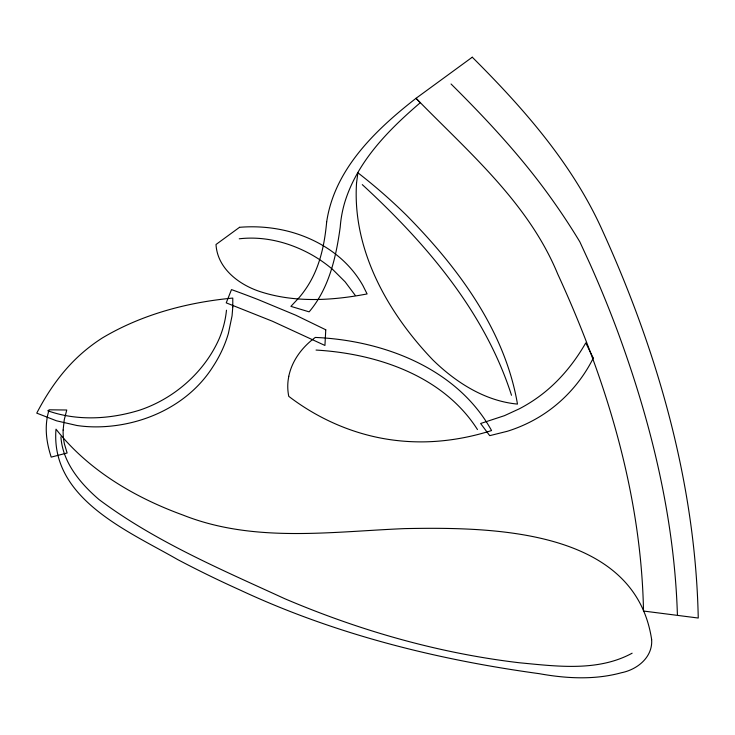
<?xml version="1.0" encoding="UTF-8"?>
<svg xmlns="http://www.w3.org/2000/svg" width="735" height="735" viewBox="0 0 735 735"><rect width="100%" height="100%" fill="white"/><g stroke="black" fill="none" stroke-linecap="round" stroke-linejoin="round"><path stroke-width="1.1" d="M632.137 653.194C597.831 671.891 556.753 666.287 519.507 662.777C438.575 653.24 359.58 630.575 284.693 598.685C221.116 569.432 155.287 541.612 98.959 499.506C80.345 483.446 62.567 462.444 60.922 436.847M239.242 238.802C264.508 235.852 290.215 242.596 312.164 255.045A140.789 123.609 -7.6 0 1 333.139 269.892L345.128 281.836L355.106 295.185M316.05 350.062C376.926 353.599 443.233 375.787 477.474 429.562M47.711 410.764C77.313 421.238 110.085 419.317 139.751 410.121C174.397 398.517 204.707 371.919 219.388 338.247A121.404 106.593 -7.6 0 0 226.472 310.207M362.281 184.614C425.74 243.037 484.815 311.833 511.505 395.283M451.051 83.992C488.261 120.917 524.073 159.541 554.19 202.575A794.765 697.791 -7.6 0 1 579.86 241.879L589.966 263.847A1442.869 1266.818 -7.6 0 1 617.804 331.908C651.136 422.487 674.39 517.679 677.394 614.469M63.127 430.058L63.118 432.777A75.54 66.315 -7.6 0 0 64.45 444.087L67.124 452.999L51.202 457.115C47.674 446.301 45.524 434.872 46.461 423.479A84.203 73.923 -7.6 0 1 47.656 415.22L49.024 409.808L66.756 410.011L64.276 419.639L63.127 430.058M651.651 639.634C652.855 657.209 637.3 669.613 621.387 672.745C594.643 680.086 566.29 678.57 539.251 673.673C436.177 659.571 334.342 634.112 239.794 589.911A1112.174 976.466 -7.6 0 1 177.594 559.537C128.414 531.166 50.283 498.872 55.998 429.157C88.136 470.143 134.634 497.466 183.006 515.07C253.796 543.174 330.971 531.635 404.856 528.603C491.164 526.986 634.939 528.401 651.651 639.634M356.539 183.052C352.175 250.056 387.97 313.165 433.071 360.141C455.976 382.476 484.981 401.044 517.477 404.094C504.853 330.346 457.997 267.503 406.602 215.383A605.502 531.616 -7.6 0 0 357.89 172.78L356.539 183.052M325.77 329.785L324.934 345.45L272.419 321.232L226.233 302.857L231.497 289.599A1046.162 918.511 -7.6 0 1 258.389 299.687L295.764 315.214L325.77 329.785M232.793 306.964L232.058 315.839L228.392 333.424A145.126 127.421 -7.6 0 1 212.966 366.627C188.573 405.251 143.187 426.006 98.398 426.86A116.497 102.284 -7.6 0 1 76.89 425.491L56.466 420.797L36.75 413.134C47.959 391.507 62.08 371.138 80.253 354.766A164.438 144.372 -7.6 0 1 102.284 337.99C141.662 314.479 187.306 302.324 232.774 298.079L232.793 306.964M326.671 221.924C324.695 243.166 320.377 264.765 309.334 283.315A114.568 100.594 -7.6 0 1 299.292 297.418L290.904 306.366L309.141 311.851C329.142 288.276 336.134 256.947 340.222 227.069A147.772 129.737 -7.6 0 1 344.605 202.906C356.98 161.746 388.392 130.04 420.209 102.771L416.047 98.288C375.907 129.617 334.425 169.041 326.671 221.924M288.772 376.329L288.129 380.307A64.101 56.283 -7.6 0 0 288.763 396.34C317.382 418.224 351.22 433.374 386.84 439.144A192.083 168.646 -7.6 0 0 426.015 441.827C448.267 441.239 470.363 437.325 491.559 430.554C457.243 368.244 383.22 340.36 315.315 337.429C302.397 346.837 292.006 360.472 288.772 376.329M593.274 358.092C581.155 382.43 562.11 403.276 538.755 417.241A132.723 116.525 -7.6 0 1 507.315 431.28L489.712 435.662L480.626 423.498L504.486 415.652L519.333 408.807A145.53 127.771 -7.6 0 0 539.995 395.853C558.894 381.796 574.099 363.255 585.767 342.896L593.274 358.092M239.546 227.299L216.007 244.498C217.404 268.661 239.316 284.978 260.668 291.795C295.029 302.838 332.11 300.624 367.105 293.936L362.952 285.649A122.874 107.88 -7.6 0 0 339.662 257.443C325.182 245.123 307.772 236.523 289.452 231.608A133.219 116.966 -7.6 0 0 239.546 227.308M472.274 57.201L416.047 98.288C468.471 152.062 528.327 202.759 557.681 273.944C606.292 379.683 641.306 493.92 643.502 611.033L698.25 618.034C695.494 483.979 657.88 352.377 602.59 230.909C572.694 164.098 523.605 108.412 472.274 57.201"/></g></svg>
